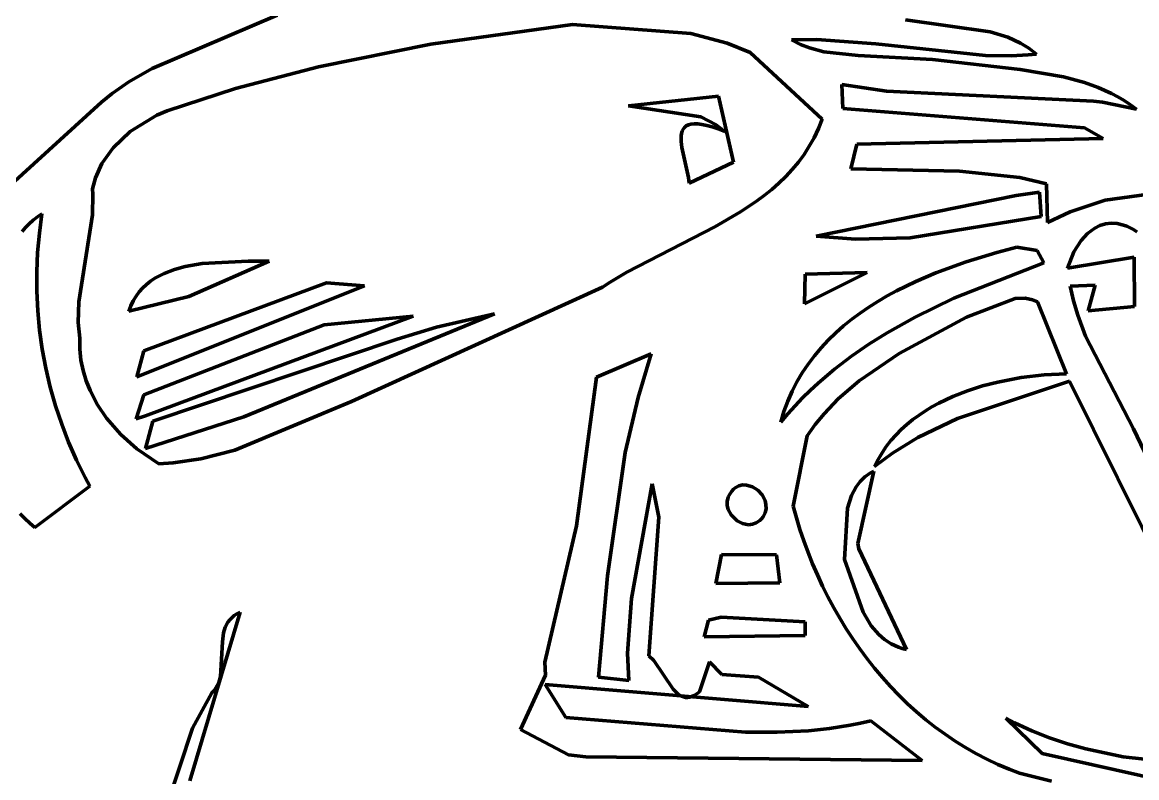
# Model space of a CAD drawing. Header units: millimetres. Extents: x 0 to 14.2, y 0 to 19.5.
# Drawn here: x 5.445 to 6.567, y 11.531 to 12.291 of the extents above; entities that cross this region are included whole.
import ezdxf

# ---------------------------------------------------------------- set-up
doc = ezdxf.new("R2010")
doc.units = ezdxf.units.MM
doc.layers.add('color#010101ff', color=7, linetype='CONTINUOUS', lineweight=100)
doc.layers.add('color#fdfdfdff', color=7, linetype='CONTINUOUS', lineweight=100)

msp = doc.modelspace()

# ---------------------------------------------------------------- linework, layer by layer
at = {"layer": 'color#010101ff'}
for p, q in [((5.5759, 12.2446), (5.7017, 12.2983)), ((5.9989, 12.2887), (5.8562, 12.2691)), ((6.1181, 12.2799), (5.9989, 12.2887)), ((6.3339, 12.2935), (6.4191, 12.2816)), ((6.1545, 12.2701), (6.1181, 12.2799)), ((6.2448, 12.2738), (6.2193, 12.2733)), ((6.2193, 12.2733), (6.2283, 12.2688)), ((6.3043, 12.2694), (6.2448, 12.2738)), ((6.4191, 12.2816), (6.4371, 12.2761)), ((6.4371, 12.2761), (6.4499, 12.2701)), ((5.8562, 12.2691), (5.7431, 12.2464)), ((6.1778, 12.2607), (6.1545, 12.2701)), ((6.2503, 12.1936), (6.1778, 12.2607)), ((6.2283, 12.2688), (6.2375, 12.2652)), ((6.2375, 12.2652), (6.2518, 12.2614)), ((6.2518, 12.2614), (6.2863, 12.2577)), ((6.4147, 12.2575), (6.3043, 12.2694)), ((6.4499, 12.2701), (6.4581, 12.2651)), ((6.4581, 12.2651), (6.4659, 12.259)), ((6.2863, 12.2577), (6.3612, 12.2535)), ((6.3612, 12.2535), (6.4494, 12.2436)), ((6.4402, 12.2573), (6.4147, 12.2575)), ((6.4574, 12.2582), (6.4402, 12.2573)), ((6.4659, 12.259), (6.4574, 12.2582)), ((5.5523, 12.2311), (5.5759, 12.2446)), ((5.7431, 12.2464), (5.6596, 12.2243)), ((6.4494, 12.2436), (6.4932, 12.2363)), ((5.5354, 12.2194), (5.5523, 12.2311)), ((6.3148, 12.2219), (6.27, 12.2286)), ((6.27, 12.2286), (6.271, 12.2043)), ((6.4932, 12.2363), (6.5143, 12.2305)), ((6.5143, 12.2305), (6.528, 12.2255)), ((5.5248, 12.2106), (5.5354, 12.2194)), ((5.6596, 12.2243), (5.591, 12.2021)), ((6.0552, 12.2071), (6.1458, 12.2168)), ((6.1458, 12.2168), (6.1608, 12.1503)), ((6.5231, 12.2116), (6.3148, 12.2219)), ((6.528, 12.2255), (6.5413, 12.2194)), ((6.5413, 12.2194), (6.5478, 12.216)), ((6.5478, 12.216), (6.5542, 12.2122)), ((5.43, 12.1245), (5.5248, 12.2106)), ((6.128, 12.1958), (6.0552, 12.2071)), ((6.271, 12.2043), (6.5141, 12.185)), ((6.5322, 12.2107), (6.5231, 12.2116)), ((6.5665, 12.2037), (6.5322, 12.2107)), ((6.5542, 12.2122), (6.5604, 12.2081)), ((6.5604, 12.2081), (6.5665, 12.2037)), ((5.5803, 12.1976), (5.5535, 12.181)), ((5.591, 12.2021), (5.5803, 12.1976)), ((6.1436, 12.1878), (6.128, 12.1958)), ((6.2465, 12.184), (6.2503, 12.1936)), ((6.1091, 12.1815), (6.1102, 12.1836)), ((6.1102, 12.1836), (6.1115, 12.1853)), ((6.1115, 12.1853), (6.1133, 12.1867)), ((6.1133, 12.1867), (6.1155, 12.1878)), ((6.1155, 12.1878), (6.1181, 12.1885)), ((6.1181, 12.1885), (6.1213, 12.1888)), ((6.1213, 12.1888), (6.1249, 12.1887)), ((6.1249, 12.1887), (6.1291, 12.1882)), ((6.1291, 12.1882), (6.134, 12.1872)), ((6.134, 12.1872), (6.1394, 12.1857)), ((6.1394, 12.1857), (6.1455, 12.1837)), ((6.1523, 12.1811), (6.1436, 12.1878)), ((6.1455, 12.1837), (6.1523, 12.1811)), ((6.2421, 12.1749), (6.2465, 12.184)), ((6.5141, 12.185), (6.5328, 12.1742)), ((5.5535, 12.181), (5.5364, 12.1647)), ((6.1081, 12.1767), (6.1085, 12.1792)), ((6.1081, 12.1711), (6.1081, 12.1767)), ((6.1089, 12.1649), (6.1081, 12.1711)), ((6.1085, 12.1792), (6.1091, 12.1815)), ((6.2372, 12.1663), (6.2421, 12.1749)), ((6.5328, 12.1742), (6.2849, 12.1684)), ((5.5364, 12.1647), (5.5251, 12.1488)), ((6.1156, 12.1349), (6.1089, 12.1649)), ((6.2319, 12.1581), (6.2372, 12.1663)), ((6.2849, 12.1684), (6.279, 12.1436)), ((5.5251, 12.1488), (5.5187, 12.1346)), ((6.1608, 12.1503), (6.1161, 12.1291)), ((6.22, 12.1429), (6.2262, 12.1503)), ((6.2262, 12.1503), (6.2319, 12.1581)), ((6.2135, 12.1359), (6.22, 12.1429)), ((6.279, 12.1436), (6.3882, 12.1413)), ((6.3882, 12.1413), (6.4491, 12.1348)), ((5.5187, 12.1346), (5.5157, 12.1233)), ((6.1161, 12.1291), (6.1156, 12.1349)), ((6.1994, 12.1229), (6.2066, 12.1292)), ((6.2066, 12.1292), (6.2135, 12.1359)), ((6.4491, 12.1348), (6.4758, 12.1284)), ((6.4758, 12.1284), (6.4771, 12.0894)), ((6.5351, 12.112), (6.652, 12.1284)), ((5.5157, 12.1233), (5.5161, 12.1181)), ((5.5161, 12.1181), (5.5157, 12.0972)), ((6.1841, 12.111), (6.1919, 12.1168)), ((6.1919, 12.1168), (6.1994, 12.1229)), ((6.4454, 12.1168), (6.2442, 12.0759)), ((6.4689, 12.12), (6.4454, 12.1168)), ((6.4705, 12.0957), (6.4689, 12.12)), ((6.1679, 12.1002), (6.1841, 12.111)), ((6.4998, 12.1002), (6.5351, 12.112)), ((5.4603, 12.0952), (5.456, 12.0918)), ((5.4648, 12.0983), (5.4603, 12.0952)), ((5.4622, 12.0788), (5.4648, 12.0983)), ((5.5157, 12.0972), (5.5019, 12.0097)), ((6.1421, 12.0852), (6.1679, 12.1002)), ((6.3386, 12.074), (6.4705, 12.0957)), ((6.4771, 12.0894), (6.4998, 12.1002)), ((5.4483, 12.0845), (5.4448, 12.0805)), ((5.452, 12.0882), (5.4483, 12.0845)), ((5.456, 12.0918), (5.452, 12.0882)), ((6.0535, 12.0395), (6.1421, 12.0852)), ((6.5245, 12.0838), (6.5172, 12.0784)), ((6.5297, 12.0864), (6.5245, 12.0838)), ((6.5352, 12.0881), (6.5297, 12.0864)), ((6.5411, 12.0888), (6.5352, 12.0881)), ((6.5472, 12.0884), (6.5411, 12.0888)), ((6.5535, 12.0869), (6.5472, 12.0884)), ((6.5568, 12.0857), (6.5535, 12.0869)), ((6.5601, 12.0842), (6.5568, 12.0857)), ((6.5635, 12.0824), (6.5601, 12.0842)), ((6.5669, 12.0803), (6.5635, 12.0824)), ((5.4605, 12.0593), (5.4622, 12.0788)), ((6.2442, 12.0759), (6.2837, 12.0728)), ((6.2837, 12.0728), (6.3386, 12.074)), ((6.5108, 12.0714), (6.5036, 12.0601)), ((6.5172, 12.0784), (6.5108, 12.0714)), ((5.4597, 12.0398), (5.4605, 12.0593)), ((6.4259, 12.0593), (6.3952, 12.0499)), ((6.446, 12.0647), (6.4259, 12.0593)), ((6.4664, 12.0613), (6.446, 12.0647)), ((6.4734, 12.0488), (6.4664, 12.0613)), ((6.5036, 12.0601), (6.4971, 12.0435)), ((5.6091, 12.0452), (5.6262, 12.0483)), ((5.6934, 12.0508), (5.6128, 12.0152)), ((5.6262, 12.0483), (5.6725, 12.0507)), ((5.6725, 12.0507), (5.6934, 12.0508)), ((6.3952, 12.0499), (6.3646, 12.0388)), ((6.3827, 12.0133), (6.4734, 12.0488)), ((6.4971, 12.0435), (6.5643, 12.0547)), ((6.5643, 12.0547), (6.5644, 12.0049)), ((5.4598, 12.0203), (5.4597, 12.0398)), ((5.5785, 12.0334), (5.5831, 12.036)), ((5.5831, 12.036), (5.5879, 12.0383)), ((5.5879, 12.0383), (5.5982, 12.0423)), ((5.5982, 12.0423), (5.6091, 12.0452)), ((6.0369, 12.0296), (6.0535, 12.0395)), ((6.2323, 12.0078), (6.2954, 12.0393)), ((6.233, 12.0376), (6.2323, 12.0078)), ((6.2954, 12.0393), (6.233, 12.0376)), ((6.3646, 12.0388), (6.3445, 12.0303)), ((5.7896, 12.0259), (5.5603, 11.9341)), ((5.5662, 12.0236), (5.57, 12.0272)), ((5.5673, 11.9604), (5.7513, 12.0287)), ((5.57, 12.0272), (5.5741, 12.0304)), ((5.5741, 12.0304), (5.5785, 12.0334)), ((5.7513, 12.0287), (5.7896, 12.0259)), ((6.0289, 12.0244), (6.0369, 12.0296)), ((6.3445, 12.0303), (6.325, 12.0207)), ((6.525, 12.0265), (6.4999, 12.0255)), ((6.4999, 12.0255), (6.5032, 12.0107)), ((6.518, 12.0006), (6.525, 12.0265)), ((5.4607, 12.0008), (5.4598, 12.0203)), ((5.6128, 12.0152), (5.5523, 12.0003)), ((5.5567, 12.0108), (5.5595, 12.0154)), ((5.5595, 12.0154), (5.5627, 12.0197)), ((5.5627, 12.0197), (5.5662, 12.0236)), ((5.7763, 11.9095), (6.0289, 12.0244)), ((6.3155, 12.0156), (6.3062, 12.0101)), ((6.325, 12.0207), (6.3155, 12.0156)), ((6.3437, 11.9944), (6.3827, 12.0133)), ((5.5019, 12.0097), (5.5012, 11.9888)), ((5.5523, 12.0003), (5.5543, 12.0058)), ((5.5543, 12.0058), (5.5567, 12.0108)), ((6.2972, 12.0044), (6.2884, 11.9984)), ((6.3062, 12.0101), (6.2972, 12.0044)), ((6.4443, 12.013), (6.3955, 11.9942)), ((6.4543, 12.0133), (6.4443, 12.013)), ((6.4618, 12.0117), (6.4543, 12.0133)), ((6.4668, 12.0096), (6.4618, 12.0117)), ((6.4961, 11.9373), (6.4668, 12.0096)), ((6.5032, 12.0107), (6.5075, 11.9963)), ((6.5644, 12.0049), (6.518, 12.0006)), ((5.4625, 11.9813), (5.4607, 12.0008)), ((5.8383, 11.9953), (5.5692, 11.895)), ((5.9202, 11.9976), (5.6679, 11.8941)), ((5.7488, 11.9864), (5.8383, 11.9953)), ((5.8621, 11.9843), (5.9202, 11.9976)), ((6.2799, 11.9921), (6.2717, 11.9854)), ((6.2884, 11.9984), (6.2799, 11.9921)), ((6.3154, 11.9786), (6.3437, 11.9944)), ((6.3955, 11.9942), (6.3278, 11.9578)), ((6.5075, 11.9963), (6.5152, 11.9753)), ((5.4652, 11.962), (5.4625, 11.9813)), ((5.5012, 11.9888), (5.5028, 11.973)), ((5.5673, 11.9162), (5.7488, 11.9864)), ((5.8224, 11.972), (5.8621, 11.9843)), ((6.2717, 11.9854), (6.2638, 11.9785)), ((5.5028, 11.973), (5.5029, 11.9619)), ((5.5766, 11.8896), (5.8224, 11.972)), ((6.2562, 11.9711), (6.2491, 11.9635)), ((6.2638, 11.9785), (6.2562, 11.9711)), ((6.2972, 11.9672), (6.3154, 11.9786)), ((6.5152, 11.9753), (6.5634, 11.8819)), ((5.4688, 11.9429), (5.4652, 11.962)), ((5.5029, 11.9619), (5.504, 11.951)), ((5.5603, 11.9341), (5.5673, 11.9604)), ((6.078, 11.9573), (6.023, 11.9338)), ((6.0649, 11.9135), (6.078, 11.9573)), ((6.2491, 11.9635), (6.2423, 11.9555)), ((6.2795, 11.9549), (6.2972, 11.9672)), ((6.3278, 11.9578), (6.2874, 11.9302)), ((5.504, 11.951), (5.5062, 11.9405)), ((6.236, 11.9471), (6.2301, 11.9384)), ((6.2423, 11.9555), (6.236, 11.9471)), ((6.2624, 11.9418), (6.2795, 11.9549)), ((5.4732, 11.9239), (5.4688, 11.9429)), ((5.5062, 11.9405), (5.5093, 11.9302)), ((6.2301, 11.9384), (6.2247, 11.9292)), ((6.246, 11.9279), (6.2624, 11.9418)), ((6.4504, 11.9334), (6.4736, 11.9361)), ((6.4736, 11.9361), (6.4961, 11.9373)), ((5.4785, 11.9051), (5.4732, 11.9239)), ((5.5093, 11.9302), (5.5133, 11.9203)), ((6.023, 11.9338), (6.0029, 11.7842)), ((6.2247, 11.9292), (6.2199, 11.9197)), ((6.2381, 11.9205), (6.246, 11.9279)), ((6.2874, 11.9302), (6.2664, 11.912)), ((6.4992, 11.9298), (6.3862, 11.8924)), ((6.3964, 11.9202), (6.4116, 11.925)), ((6.4116, 11.925), (6.427, 11.929)), ((6.427, 11.929), (6.4504, 11.9334)), ((6.6091, 11.7079), (6.4992, 11.9298)), ((5.5133, 11.9203), (5.5208, 11.9061)), ((5.5595, 11.8918), (5.5673, 11.9162)), ((6.052, 11.858), (6.0649, 11.9135)), ((6.2199, 11.9197), (6.2155, 11.9098)), ((6.2228, 11.9051), (6.2303, 11.913)), ((6.2303, 11.913), (6.2381, 11.9205)), ((6.3674, 11.9077), (6.3816, 11.9145)), ((6.3816, 11.9145), (6.3964, 11.9202)), ((5.4847, 11.8866), (5.4785, 11.9051)), ((5.5208, 11.9061), (5.5299, 11.8927)), ((5.659, 11.8603), (5.7763, 11.9095)), ((6.2155, 11.9098), (6.2117, 11.8994)), ((6.2155, 11.897), (6.2228, 11.9051)), ((6.2664, 11.912), (6.252, 11.8969)), ((6.354, 11.9), (6.3606, 11.904)), ((6.3606, 11.904), (6.3674, 11.9077)), ((5.5299, 11.8927), (5.5442, 11.8763)), ((5.5692, 11.895), (5.5595, 11.8918)), ((5.6679, 11.8941), (5.5691, 11.862)), ((6.2117, 11.8994), (6.2084, 11.8887)), ((6.2084, 11.8887), (6.2155, 11.897)), ((6.252, 11.8969), (6.2432, 11.8861)), ((6.3355, 11.8863), (6.3414, 11.8911)), ((6.3414, 11.8911), (6.3476, 11.8957)), ((6.3862, 11.8924), (6.3463, 11.8731)), ((6.3476, 11.8957), (6.354, 11.9)), ((5.4917, 11.8684), (5.4847, 11.8866)), ((5.5691, 11.862), (5.5766, 11.8896)), ((6.2432, 11.8861), (6.235, 11.8747)), ((6.3245, 11.8758), (6.3298, 11.8812)), ((6.3298, 11.8812), (6.3355, 11.8863)), ((6.5634, 11.8819), (6.5894, 11.8278)), ((5.4996, 11.8504), (5.4917, 11.8684)), ((5.5442, 11.8763), (5.5604, 11.8618)), ((6.235, 11.8747), (6.2209, 11.804)), ((6.3147, 11.864), (6.3194, 11.87)), ((6.3194, 11.87), (6.3245, 11.8758)), ((6.3463, 11.8731), (6.321, 11.8575)), ((5.5604, 11.8618), (5.5826, 11.8465)), ((5.6248, 11.8517), (5.659, 11.8603)), ((6.0339, 11.7339), (6.052, 11.858)), ((6.321, 11.8575), (6.3028, 11.844)), ((6.3064, 11.851), (6.3104, 11.8577)), ((6.3104, 11.8577), (6.3147, 11.864)), ((5.5083, 11.8328), (5.4996, 11.8504)), ((5.5826, 11.8465), (5.5968, 11.8475)), ((5.5968, 11.8475), (5.6248, 11.8517)), ((6.3028, 11.844), (6.3064, 11.851)), ((6.302, 11.8392), (6.2861, 11.7666)), ((6.2931, 11.8335), (6.2988, 11.8375)), ((6.2988, 11.8375), (6.302, 11.8392)), ((5.4577, 11.7826), (5.513, 11.8242)), ((5.513, 11.8242), (5.5083, 11.8328)), ((6.0789, 11.8265), (6.0583, 11.7111)), ((6.0856, 11.7929), (6.0789, 11.8265)), ((6.1663, 11.8245), (6.1626, 11.8225)), ((6.1701, 11.8254), (6.1663, 11.8245)), ((6.1741, 11.8253), (6.1701, 11.8254)), ((6.1799, 11.8236), (6.1741, 11.8253)), ((6.1853, 11.8201), (6.1799, 11.8236)), ((6.2797, 11.8149), (6.2844, 11.8236)), ((6.2844, 11.8236), (6.2883, 11.8288)), ((6.2883, 11.8288), (6.2931, 11.8335)), ((6.1556, 11.813), (6.1545, 11.8088)), ((6.1566, 11.8151), (6.1556, 11.813)), ((6.1579, 11.8171), (6.1566, 11.8151)), ((6.1593, 11.8192), (6.1579, 11.8171)), ((6.1609, 11.821), (6.1593, 11.8192)), ((6.1626, 11.8225), (6.1609, 11.821)), ((6.1896, 11.8154), (6.1853, 11.8201)), ((6.1926, 11.8098), (6.1896, 11.8154)), ((6.2756, 11.8019), (6.2797, 11.8149)), ((6.1545, 11.8088), (6.1546, 11.8047)), ((6.1546, 11.8047), (6.1555, 11.8007)), ((6.1555, 11.8007), (6.1584, 11.7953)), ((6.1936, 11.8057), (6.1926, 11.8098)), ((6.1927, 11.7973), (6.1937, 11.8015)), ((6.1937, 11.8015), (6.1936, 11.8057)), ((6.2209, 11.804), (6.2242, 11.7922)), ((6.2726, 11.7504), (6.2756, 11.8019)), ((5.443, 11.7964), (5.4476, 11.7916)), ((5.4476, 11.7916), (5.4525, 11.787)), ((6.0758, 11.6534), (6.0856, 11.7929)), ((6.1584, 11.7953), (6.1645, 11.7894)), ((6.1645, 11.7894), (6.17, 11.7866)), ((6.1838, 11.7871), (6.1874, 11.7895)), ((6.1874, 11.7895), (6.189, 11.7912)), ((6.189, 11.7912), (6.1906, 11.7932)), ((6.1906, 11.7932), (6.1918, 11.7952)), ((6.1918, 11.7952), (6.1927, 11.7973)), ((6.2242, 11.7922), (6.2278, 11.7806)), ((5.4525, 11.787), (5.4577, 11.7826)), ((6.0029, 11.7842), (5.9711, 11.647)), ((6.17, 11.7866), (6.176, 11.7854)), ((6.176, 11.7854), (6.1799, 11.7858)), ((6.1799, 11.7858), (6.1838, 11.7871)), ((6.2278, 11.7806), (6.2317, 11.769)), ((6.2317, 11.769), (6.2359, 11.7575)), ((6.2861, 11.7666), (6.2869, 11.761)), ((6.2359, 11.7575), (6.2405, 11.7461)), ((6.2869, 11.761), (6.335, 11.6598)), ((6.1487, 11.7553), (6.1432, 11.7261)), ((6.2042, 11.7549), (6.1487, 11.7553)), ((6.2076, 11.7269), (6.2042, 11.7549)), ((6.2405, 11.7461), (6.2453, 11.7348)), ((6.2913, 11.6973), (6.2726, 11.7504)), ((6.025, 11.6318), (6.0339, 11.7339)), ((6.2453, 11.7348), (6.2505, 11.7236)), ((6.1432, 11.7261), (6.2076, 11.7269)), ((6.2505, 11.7236), (6.256, 11.7127)), ((6.0583, 11.7111), (6.0543, 11.6562)), ((6.256, 11.7127), (6.2618, 11.7018)), ((6.2618, 11.7018), (6.2679, 11.6912)), ((5.6137, 11.5277), (5.6643, 11.6974)), ((5.6538, 11.6896), (5.652, 11.6873)), ((5.6559, 11.6918), (5.6538, 11.6896)), ((5.6583, 11.6939), (5.6559, 11.6918)), ((5.6611, 11.6957), (5.6583, 11.6939)), ((5.6643, 11.6974), (5.6611, 11.6957)), ((6.1356, 11.6892), (6.1312, 11.6724)), ((6.1486, 11.6923), (6.1356, 11.6892)), ((6.2331, 11.6877), (6.1486, 11.6923)), ((6.2679, 11.6912), (6.2743, 11.6807)), ((6.2995, 11.6837), (6.2913, 11.6973)), ((5.6494, 11.6822), (5.6477, 11.6766)), ((5.652, 11.6873), (5.6494, 11.6822)), ((6.233, 11.6739), (6.2331, 11.6877)), ((6.2743, 11.6807), (6.281, 11.6704)), ((6.3071, 11.6749), (6.2995, 11.6837)), ((5.6465, 11.6676), (5.6446, 11.6326)), ((5.6477, 11.6766), (5.6465, 11.6676)), ((6.1312, 11.6724), (6.233, 11.6739)), ((6.281, 11.6704), (6.288, 11.6603)), ((6.313, 11.6699), (6.3071, 11.6749)), ((6.3195, 11.6656), (6.313, 11.6699)), ((6.3268, 11.6622), (6.3195, 11.6656)), ((6.0543, 11.6562), (6.0555, 11.6285)), ((6.288, 11.6603), (6.2953, 11.6505)), ((6.3308, 11.6609), (6.3268, 11.6622)), ((6.335, 11.6598), (6.3308, 11.6609)), ((5.9711, 11.647), (5.9716, 11.6339)), ((6.0808, 11.6488), (6.0758, 11.6534)), ((6.1002, 11.6199), (6.0808, 11.6488)), ((6.1366, 11.6475), (6.1265, 11.617)), ((6.1493, 11.6346), (6.1366, 11.6475)), ((6.2953, 11.6505), (6.3029, 11.6409)), ((5.6446, 11.6326), (5.6428, 11.6267)), ((5.9716, 11.6339), (5.9464, 11.5792)), ((6.1859, 11.6319), (6.1493, 11.6346)), ((6.3029, 11.6409), (6.3108, 11.6316)), ((5.6399, 11.6212), (5.638, 11.6185)), ((5.6428, 11.6267), (5.6399, 11.6212)), ((5.992, 11.5912), (5.9713, 11.6244)), ((5.9713, 11.6244), (6.2362, 11.6023)), ((6.0555, 11.6285), (6.025, 11.6318)), ((6.2362, 11.6023), (6.1859, 11.6319)), ((6.3108, 11.6316), (6.319, 11.6225)), ((6.319, 11.6225), (6.3274, 11.6137)), ((5.6358, 11.6161), (5.6163, 11.5805)), ((5.638, 11.6185), (5.6358, 11.6161)), ((6.1051, 11.6149), (6.1002, 11.6199)), ((6.1086, 11.6127), (6.1051, 11.6149)), ((6.1105, 11.612), (6.1086, 11.6127)), ((6.1125, 11.6116), (6.1105, 11.612)), ((6.1146, 11.6116), (6.1125, 11.6116)), ((6.1168, 11.6119), (6.1146, 11.6116)), ((6.119, 11.6125), (6.1168, 11.6119)), ((6.1214, 11.6136), (6.119, 11.6125)), ((6.1239, 11.6151), (6.1214, 11.6136)), ((6.1265, 11.617), (6.1239, 11.6151)), ((6.3274, 11.6137), (6.3361, 11.6052)), ((6.3361, 11.6052), (6.3451, 11.597)), ((6.1728, 11.5765), (5.992, 11.5912)), ((6.2992, 11.5879), (6.2888, 11.5856)), ((6.3509, 11.5481), (6.2992, 11.5879)), ((6.3451, 11.597), (6.3544, 11.5891)), ((6.3544, 11.5891), (6.364, 11.5816)), ((6.4716, 11.555), (6.4351, 11.5905)), ((6.4351, 11.5905), (6.4436, 11.586)), ((5.6163, 11.5805), (5.5678, 11.4339)), ((5.9464, 11.5792), (5.9948, 11.5537)), ((6.2047, 11.5764), (6.1728, 11.5765)), ((6.2364, 11.5779), (6.2047, 11.5764)), ((6.2575, 11.5802), (6.2364, 11.5779)), ((6.2784, 11.5835), (6.2575, 11.5802)), ((6.2888, 11.5856), (6.2784, 11.5835)), ((6.364, 11.5816), (6.3738, 11.5744)), ((6.4436, 11.586), (6.4611, 11.578)), ((6.4611, 11.578), (6.4789, 11.571)), ((6.3738, 11.5744), (6.3839, 11.5675)), ((6.3839, 11.5675), (6.3943, 11.5611)), ((6.4789, 11.571), (6.4971, 11.5649)), ((6.4971, 11.5649), (6.5155, 11.5598)), ((5.9948, 11.5537), (6.0122, 11.5516)), ((6.3943, 11.5611), (6.4049, 11.555)), ((6.4049, 11.555), (6.4158, 11.5493)), ((6.6669, 11.5115), (6.4716, 11.555)), ((6.5155, 11.5598), (6.553, 11.5516)), ((6.0122, 11.5516), (6.3509, 11.5481)), ((6.4158, 11.5493), (6.427, 11.544)), ((6.427, 11.544), (6.4384, 11.5392)), ((6.553, 11.5516), (6.706, 11.5355)), ((6.4384, 11.5392), (6.4488, 11.5354)), ((6.4488, 11.5354), (6.4808, 11.5273))]:
    msp.add_line(p, q, dxfattribs=at)
at = {"layer": 'color#fdfdfdff'}
for p, q in [((5.7017, 12.2983), (5.5759, 12.2446)), ((5.8562, 12.2691), (5.9989, 12.2887)), ((5.9989, 12.2887), (6.1181, 12.2799)), ((6.4191, 12.2816), (6.3339, 12.2935)), ((6.1181, 12.2799), (6.1545, 12.2701)), ((6.2193, 12.2733), (6.2448, 12.2738)), ((6.2283, 12.2688), (6.2193, 12.2733)), ((6.2448, 12.2738), (6.3043, 12.2694)), ((6.4371, 12.2761), (6.4191, 12.2816)), ((6.4499, 12.2701), (6.4371, 12.2761)), ((5.7431, 12.2464), (5.8562, 12.2691)), ((6.1545, 12.2701), (6.1778, 12.2607)), ((6.1778, 12.2607), (6.2503, 12.1936)), ((6.2375, 12.2652), (6.2283, 12.2688)), ((6.2518, 12.2614), (6.2375, 12.2652)), ((6.2863, 12.2577), (6.2518, 12.2614)), ((6.3043, 12.2694), (6.4147, 12.2575)), ((6.4581, 12.2651), (6.4499, 12.2701)), ((6.4659, 12.259), (6.4581, 12.2651)), ((6.3612, 12.2535), (6.2863, 12.2577)), ((6.4494, 12.2436), (6.3612, 12.2535)), ((6.4147, 12.2575), (6.4402, 12.2573)), ((6.4402, 12.2573), (6.4574, 12.2582)), ((6.4574, 12.2582), (6.4659, 12.259)), ((5.5759, 12.2446), (5.5523, 12.2311)), ((5.6596, 12.2243), (5.7431, 12.2464)), ((6.4932, 12.2363), (6.4494, 12.2436)), ((5.5523, 12.2311), (5.5354, 12.2194)), ((6.271, 12.2043), (6.27, 12.2286)), ((6.27, 12.2286), (6.3148, 12.2219)), ((6.5143, 12.2305), (6.4932, 12.2363)), ((6.528, 12.2255), (6.5143, 12.2305)), ((5.5354, 12.2194), (5.5248, 12.2106)), ((5.591, 12.2021), (5.6596, 12.2243)), ((6.1458, 12.2168), (6.0552, 12.2071)), ((6.1608, 12.1503), (6.1458, 12.2168)), ((6.3148, 12.2219), (6.5231, 12.2116)), ((6.5413, 12.2194), (6.528, 12.2255)), ((6.5478, 12.216), (6.5413, 12.2194)), ((6.5542, 12.2122), (6.5478, 12.216)), ((5.5248, 12.2106), (5.43, 12.1245)), ((6.0552, 12.2071), (6.128, 12.1958)), ((6.5141, 12.185), (6.271, 12.2043)), ((6.5231, 12.2116), (6.5322, 12.2107)), ((6.5322, 12.2107), (6.5665, 12.2037)), ((6.5604, 12.2081), (6.5542, 12.2122)), ((6.5665, 12.2037), (6.5604, 12.2081)), ((5.5535, 12.181), (5.5803, 12.1976)), ((5.5803, 12.1976), (5.591, 12.2021)), ((6.128, 12.1958), (6.1436, 12.1878)), ((6.2503, 12.1936), (6.2465, 12.184)), ((6.1102, 12.1836), (6.1091, 12.1815)), ((6.1115, 12.1853), (6.1102, 12.1836)), ((6.1133, 12.1867), (6.1115, 12.1853)), ((6.1155, 12.1878), (6.1133, 12.1867)), ((6.1181, 12.1885), (6.1155, 12.1878)), ((6.1213, 12.1888), (6.1181, 12.1885)), ((6.1249, 12.1887), (6.1213, 12.1888)), ((6.1291, 12.1882), (6.1249, 12.1887)), ((6.134, 12.1872), (6.1291, 12.1882)), ((6.1394, 12.1857), (6.134, 12.1872)), ((6.1455, 12.1837), (6.1394, 12.1857)), ((6.1436, 12.1878), (6.1523, 12.1811)), ((6.1523, 12.1811), (6.1455, 12.1837)), ((6.2465, 12.184), (6.2421, 12.1749)), ((6.5328, 12.1742), (6.5141, 12.185)), ((5.5364, 12.1647), (5.5535, 12.181)), ((6.1085, 12.1792), (6.1081, 12.1767)), ((6.1081, 12.1767), (6.1081, 12.1711)), ((6.1081, 12.1711), (6.1089, 12.1649)), ((6.1091, 12.1815), (6.1085, 12.1792)), ((6.2421, 12.1749), (6.2372, 12.1663)), ((6.2849, 12.1684), (6.5328, 12.1742)), ((5.5251, 12.1488), (5.5364, 12.1647)), ((6.1089, 12.1649), (6.1156, 12.1349)), ((6.2372, 12.1663), (6.2319, 12.1581)), ((6.279, 12.1436), (6.2849, 12.1684)), ((5.5187, 12.1346), (5.5251, 12.1488)), ((6.1161, 12.1291), (6.1608, 12.1503)), ((6.2262, 12.1503), (6.22, 12.1429)), ((6.2319, 12.1581), (6.2262, 12.1503)), ((6.22, 12.1429), (6.2135, 12.1359)), ((6.3882, 12.1413), (6.279, 12.1436)), ((6.4491, 12.1348), (6.3882, 12.1413)), ((5.5157, 12.1233), (5.5187, 12.1346)), ((6.1156, 12.1349), (6.1161, 12.1291)), ((6.2066, 12.1292), (6.1994, 12.1229)), ((6.2135, 12.1359), (6.2066, 12.1292)), ((6.4758, 12.1284), (6.4491, 12.1348)), ((6.4771, 12.0894), (6.4758, 12.1284)), ((6.652, 12.1284), (6.5351, 12.112)), ((5.5161, 12.1181), (5.5157, 12.1233)), ((5.5157, 12.0972), (5.5161, 12.1181)), ((6.1919, 12.1168), (6.1841, 12.111)), ((6.1994, 12.1229), (6.1919, 12.1168)), ((6.2442, 12.0759), (6.4454, 12.1168)), ((6.4454, 12.1168), (6.4689, 12.12)), ((6.4689, 12.12), (6.4705, 12.0957)), ((6.1841, 12.111), (6.1679, 12.1002)), ((6.5351, 12.112), (6.4998, 12.1002)), ((5.456, 12.0918), (5.4603, 12.0952)), ((5.4603, 12.0952), (5.4648, 12.0983)), ((5.4648, 12.0983), (5.4622, 12.0788)), ((5.5019, 12.0097), (5.5157, 12.0972)), ((6.1679, 12.1002), (6.1421, 12.0852)), ((6.4705, 12.0957), (6.3386, 12.074)), ((6.4998, 12.1002), (6.4771, 12.0894)), ((5.4448, 12.0805), (5.4483, 12.0845)), ((5.4483, 12.0845), (5.452, 12.0882)), ((5.452, 12.0882), (5.456, 12.0918)), ((6.1421, 12.0852), (6.0535, 12.0395)), ((6.5172, 12.0784), (6.5245, 12.0838)), ((6.5245, 12.0838), (6.5297, 12.0864)), ((6.5297, 12.0864), (6.5352, 12.0881)), ((6.5352, 12.0881), (6.5411, 12.0888)), ((6.5411, 12.0888), (6.5472, 12.0884)), ((6.5472, 12.0884), (6.5535, 12.0869)), ((6.5535, 12.0869), (6.5568, 12.0857)), ((6.5568, 12.0857), (6.5601, 12.0842)), ((6.5601, 12.0842), (6.5635, 12.0824)), ((6.5635, 12.0824), (6.5669, 12.0803)), ((5.4622, 12.0788), (5.4605, 12.0593)), ((6.2837, 12.0728), (6.2442, 12.0759)), ((6.3386, 12.074), (6.2837, 12.0728)), ((6.5036, 12.0601), (6.5108, 12.0714)), ((6.5108, 12.0714), (6.5172, 12.0784)), ((5.4605, 12.0593), (5.4597, 12.0398)), ((6.3952, 12.0499), (6.4259, 12.0593)), ((6.4259, 12.0593), (6.446, 12.0647)), ((6.446, 12.0647), (6.4664, 12.0613)), ((6.4664, 12.0613), (6.4734, 12.0488)), ((6.4971, 12.0435), (6.5036, 12.0601)), ((5.6262, 12.0483), (5.6091, 12.0452)), ((5.6128, 12.0152), (5.6934, 12.0508)), ((5.6725, 12.0507), (5.6262, 12.0483)), ((5.6934, 12.0508), (5.6725, 12.0507)), ((6.3646, 12.0388), (6.3952, 12.0499)), ((6.4734, 12.0488), (6.3827, 12.0133)), ((6.5643, 12.0547), (6.4971, 12.0435)), ((6.5644, 12.0049), (6.5643, 12.0547)), ((5.4597, 12.0398), (5.4598, 12.0203)), ((5.5831, 12.036), (5.5785, 12.0334)), ((5.5879, 12.0383), (5.5831, 12.036)), ((5.5982, 12.0423), (5.5879, 12.0383)), ((5.6091, 12.0452), (5.5982, 12.0423)), ((6.0535, 12.0395), (6.0369, 12.0296)), ((6.2954, 12.0393), (6.2323, 12.0078)), ((6.2323, 12.0078), (6.233, 12.0376)), ((6.233, 12.0376), (6.2954, 12.0393)), ((6.3445, 12.0303), (6.3646, 12.0388)), ((5.5603, 11.9341), (5.7896, 12.0259)), ((5.57, 12.0272), (5.5662, 12.0236)), ((5.7513, 12.0287), (5.5673, 11.9604)), ((5.5741, 12.0304), (5.57, 12.0272)), ((5.5785, 12.0334), (5.5741, 12.0304)), ((5.7896, 12.0259), (5.7513, 12.0287)), ((6.0369, 12.0296), (6.0289, 12.0244)), ((6.325, 12.0207), (6.3445, 12.0303)), ((6.4999, 12.0255), (6.525, 12.0265)), ((6.5032, 12.0107), (6.4999, 12.0255)), ((6.525, 12.0265), (6.518, 12.0006)), ((5.4598, 12.0203), (5.4607, 12.0008)), ((5.5523, 12.0003), (5.6128, 12.0152)), ((5.5595, 12.0154), (5.5567, 12.0108)), ((5.5627, 12.0197), (5.5595, 12.0154)), ((5.5662, 12.0236), (5.5627, 12.0197)), ((6.0289, 12.0244), (5.7763, 11.9095)), ((6.3062, 12.0101), (6.3155, 12.0156)), ((6.3155, 12.0156), (6.325, 12.0207)), ((6.3827, 12.0133), (6.3437, 11.9944)), ((5.5012, 11.9888), (5.5019, 12.0097)), ((5.5543, 12.0058), (5.5523, 12.0003)), ((5.5567, 12.0108), (5.5543, 12.0058)), ((6.2884, 11.9984), (6.2972, 12.0044)), ((6.2972, 12.0044), (6.3062, 12.0101)), ((6.3955, 11.9942), (6.4443, 12.013)), ((6.4443, 12.013), (6.4543, 12.0133)), ((6.4543, 12.0133), (6.4618, 12.0117)), ((6.4618, 12.0117), (6.4668, 12.0096)), ((6.4668, 12.0096), (6.4961, 11.9373)), ((6.5075, 11.9963), (6.5032, 12.0107)), ((6.518, 12.0006), (6.5644, 12.0049)), ((5.4607, 12.0008), (5.4625, 11.9813)), ((5.5692, 11.895), (5.8383, 11.9953)), ((5.6679, 11.8941), (5.9202, 11.9976)), ((5.8383, 11.9953), (5.7488, 11.9864)), ((5.9202, 11.9976), (5.8621, 11.9843)), ((6.2717, 11.9854), (6.2799, 11.9921)), ((6.2799, 11.9921), (6.2884, 11.9984)), ((6.3437, 11.9944), (6.3154, 11.9786)), ((6.3278, 11.9578), (6.3955, 11.9942)), ((6.5152, 11.9753), (6.5075, 11.9963)), ((5.4625, 11.9813), (5.4652, 11.962)), ((5.5028, 11.973), (5.5012, 11.9888)), ((5.7488, 11.9864), (5.5673, 11.9162)), ((5.8621, 11.9843), (5.8224, 11.972)), ((6.2638, 11.9785), (6.2717, 11.9854)), ((5.5029, 11.9619), (5.5028, 11.973)), ((5.8224, 11.972), (5.5766, 11.8896)), ((6.2491, 11.9635), (6.2562, 11.9711)), ((6.2562, 11.9711), (6.2638, 11.9785)), ((6.3154, 11.9786), (6.2972, 11.9672)), ((6.5634, 11.8819), (6.5152, 11.9753)), ((5.4652, 11.962), (5.4688, 11.9429)), ((5.504, 11.951), (5.5029, 11.9619)), ((5.5673, 11.9604), (5.5603, 11.9341)), ((6.023, 11.9338), (6.078, 11.9573)), ((6.078, 11.9573), (6.0649, 11.9135)), ((6.2423, 11.9555), (6.2491, 11.9635)), ((6.2972, 11.9672), (6.2795, 11.9549)), ((6.2874, 11.9302), (6.3278, 11.9578)), ((5.5062, 11.9405), (5.504, 11.951)), ((6.2301, 11.9384), (6.236, 11.9471)), ((6.236, 11.9471), (6.2423, 11.9555)), ((6.2795, 11.9549), (6.2624, 11.9418)), ((5.4688, 11.9429), (5.4732, 11.9239)), ((5.5093, 11.9302), (5.5062, 11.9405)), ((6.2247, 11.9292), (6.2301, 11.9384)), ((6.2624, 11.9418), (6.246, 11.9279)), ((6.4736, 11.9361), (6.4504, 11.9334)), ((6.4961, 11.9373), (6.4736, 11.9361)), ((5.4732, 11.9239), (5.4785, 11.9051)), ((5.5133, 11.9203), (5.5093, 11.9302)), ((6.0029, 11.7842), (6.023, 11.9338)), ((6.2199, 11.9197), (6.2247, 11.9292)), ((6.246, 11.9279), (6.2381, 11.9205)), ((6.2664, 11.912), (6.2874, 11.9302)), ((6.3862, 11.8924), (6.4992, 11.9298)), ((6.4116, 11.925), (6.3964, 11.9202)), ((6.427, 11.929), (6.4116, 11.925)), ((6.4504, 11.9334), (6.427, 11.929)), ((6.4992, 11.9298), (6.6091, 11.7079)), ((5.5208, 11.9061), (5.5133, 11.9203)), ((5.5673, 11.9162), (5.5595, 11.8918)), ((6.0649, 11.9135), (6.052, 11.858)), ((6.2155, 11.9098), (6.2199, 11.9197)), ((6.2303, 11.913), (6.2228, 11.9051)), ((6.2381, 11.9205), (6.2303, 11.913)), ((6.3816, 11.9145), (6.3674, 11.9077)), ((6.3964, 11.9202), (6.3816, 11.9145)), ((5.4785, 11.9051), (5.4847, 11.8866)), ((5.5299, 11.8927), (5.5208, 11.9061)), ((5.7763, 11.9095), (5.659, 11.8603)), ((6.2117, 11.8994), (6.2155, 11.9098)), ((6.2228, 11.9051), (6.2155, 11.897)), ((6.252, 11.8969), (6.2664, 11.912)), ((6.3606, 11.904), (6.354, 11.9)), ((6.3674, 11.9077), (6.3606, 11.904)), ((5.5442, 11.8763), (5.5299, 11.8927)), ((5.5595, 11.8918), (5.5692, 11.895)), ((5.5691, 11.862), (5.6679, 11.8941)), ((6.2084, 11.8887), (6.2117, 11.8994)), ((6.2155, 11.897), (6.2084, 11.8887)), ((6.2432, 11.8861), (6.252, 11.8969)), ((6.3414, 11.8911), (6.3355, 11.8863)), ((6.3476, 11.8957), (6.3414, 11.8911)), ((6.3463, 11.8731), (6.3862, 11.8924)), ((6.354, 11.9), (6.3476, 11.8957)), ((5.4847, 11.8866), (5.4917, 11.8684)), ((5.5766, 11.8896), (5.5691, 11.862)), ((6.235, 11.8747), (6.2432, 11.8861)), ((6.3298, 11.8812), (6.3245, 11.8758)), ((6.3355, 11.8863), (6.3298, 11.8812)), ((6.5894, 11.8278), (6.5634, 11.8819)), ((5.4917, 11.8684), (5.4996, 11.8504)), ((5.5604, 11.8618), (5.5442, 11.8763)), ((6.2209, 11.804), (6.235, 11.8747)), ((6.3194, 11.87), (6.3147, 11.864)), ((6.3245, 11.8758), (6.3194, 11.87)), ((6.321, 11.8575), (6.3463, 11.8731)), ((5.5826, 11.8465), (5.5604, 11.8618)), ((5.659, 11.8603), (5.6248, 11.8517)), ((6.052, 11.858), (6.0339, 11.7339)), ((6.3028, 11.844), (6.321, 11.8575)), ((6.3104, 11.8577), (6.3064, 11.851)), ((6.3147, 11.864), (6.3104, 11.8577)), ((5.4996, 11.8504), (5.5083, 11.8328)), ((5.5968, 11.8475), (5.5826, 11.8465)), ((5.6248, 11.8517), (5.5968, 11.8475)), ((6.3064, 11.851), (6.3028, 11.844)), ((6.2861, 11.7666), (6.302, 11.8392)), ((6.2988, 11.8375), (6.2931, 11.8335)), ((6.302, 11.8392), (6.2988, 11.8375)), ((5.513, 11.8242), (5.4577, 11.7826)), ((5.5083, 11.8328), (5.513, 11.8242)), ((6.0583, 11.7111), (6.0789, 11.8265)), ((6.0789, 11.8265), (6.0856, 11.7929)), ((6.1626, 11.8225), (6.1663, 11.8245)), ((6.1663, 11.8245), (6.1701, 11.8254)), ((6.1701, 11.8254), (6.1741, 11.8253)), ((6.1741, 11.8253), (6.1799, 11.8236)), ((6.1799, 11.8236), (6.1853, 11.8201)), ((6.2844, 11.8236), (6.2797, 11.8149)), ((6.2883, 11.8288), (6.2844, 11.8236)), ((6.2931, 11.8335), (6.2883, 11.8288)), ((6.1545, 11.8088), (6.1556, 11.813)), ((6.1556, 11.813), (6.1566, 11.8151)), ((6.1566, 11.8151), (6.1579, 11.8171)), ((6.1579, 11.8171), (6.1593, 11.8192)), ((6.1593, 11.8192), (6.1609, 11.821)), ((6.1609, 11.821), (6.1626, 11.8225)), ((6.1853, 11.8201), (6.1896, 11.8154)), ((6.1896, 11.8154), (6.1926, 11.8098)), ((6.2797, 11.8149), (6.2756, 11.8019)), ((6.1546, 11.8047), (6.1545, 11.8088)), ((6.1555, 11.8007), (6.1546, 11.8047)), ((6.1584, 11.7953), (6.1555, 11.8007)), ((6.1926, 11.8098), (6.1936, 11.8057)), ((6.1937, 11.8015), (6.1927, 11.7973)), ((6.1936, 11.8057), (6.1937, 11.8015)), ((6.2242, 11.7922), (6.2209, 11.804)), ((6.2756, 11.8019), (6.2726, 11.7504)), ((5.4476, 11.7916), (5.443, 11.7964)), ((5.4525, 11.787), (5.4476, 11.7916)), ((6.0856, 11.7929), (6.0758, 11.6534)), ((6.1645, 11.7894), (6.1584, 11.7953)), ((6.17, 11.7866), (6.1645, 11.7894)), ((6.1874, 11.7895), (6.1838, 11.7871)), ((6.189, 11.7912), (6.1874, 11.7895)), ((6.1906, 11.7932), (6.189, 11.7912)), ((6.1918, 11.7952), (6.1906, 11.7932)), ((6.1927, 11.7973), (6.1918, 11.7952)), ((6.2278, 11.7806), (6.2242, 11.7922)), ((5.4577, 11.7826), (5.4525, 11.787)), ((5.9711, 11.647), (6.0029, 11.7842)), ((6.176, 11.7854), (6.17, 11.7866)), ((6.1799, 11.7858), (6.176, 11.7854)), ((6.1838, 11.7871), (6.1799, 11.7858)), ((6.2317, 11.769), (6.2278, 11.7806)), ((6.2359, 11.7575), (6.2317, 11.769)), ((6.2869, 11.761), (6.2861, 11.7666)), ((6.2405, 11.7461), (6.2359, 11.7575)), ((6.335, 11.6598), (6.2869, 11.761)), ((6.1432, 11.7261), (6.1487, 11.7553)), ((6.1487, 11.7553), (6.2042, 11.7549)), ((6.2042, 11.7549), (6.2076, 11.7269)), ((6.2453, 11.7348), (6.2405, 11.7461)), ((6.2726, 11.7504), (6.2913, 11.6973)), ((6.0339, 11.7339), (6.025, 11.6318)), ((6.2505, 11.7236), (6.2453, 11.7348)), ((6.2076, 11.7269), (6.1432, 11.7261)), ((6.256, 11.7127), (6.2505, 11.7236)), ((6.0543, 11.6562), (6.0583, 11.7111)), ((6.2618, 11.7018), (6.256, 11.7127)), ((6.2679, 11.6912), (6.2618, 11.7018)), ((5.6643, 11.6974), (5.6137, 11.5277)), ((5.652, 11.6873), (5.6538, 11.6896)), ((5.6538, 11.6896), (5.6559, 11.6918)), ((5.6559, 11.6918), (5.6583, 11.6939)), ((5.6583, 11.6939), (5.6611, 11.6957)), ((5.6611, 11.6957), (5.6643, 11.6974)), ((6.1312, 11.6724), (6.1356, 11.6892)), ((6.1356, 11.6892), (6.1486, 11.6923)), ((6.1486, 11.6923), (6.2331, 11.6877)), ((6.2743, 11.6807), (6.2679, 11.6912)), ((6.2913, 11.6973), (6.2995, 11.6837)), ((5.6477, 11.6766), (5.6494, 11.6822)), ((5.6494, 11.6822), (5.652, 11.6873)), ((6.2331, 11.6877), (6.233, 11.6739)), ((6.281, 11.6704), (6.2743, 11.6807)), ((6.2995, 11.6837), (6.3071, 11.6749)), ((5.6446, 11.6326), (5.6465, 11.6676)), ((5.6465, 11.6676), (5.6477, 11.6766)), ((6.233, 11.6739), (6.1312, 11.6724)), ((6.288, 11.6603), (6.281, 11.6704)), ((6.3071, 11.6749), (6.313, 11.6699)), ((6.313, 11.6699), (6.3195, 11.6656)), ((6.3195, 11.6656), (6.3268, 11.6622)), ((6.0555, 11.6285), (6.0543, 11.6562)), ((6.2953, 11.6505), (6.288, 11.6603)), ((6.3268, 11.6622), (6.3308, 11.6609)), ((6.3308, 11.6609), (6.335, 11.6598)), ((5.9716, 11.6339), (5.9711, 11.647)), ((6.0758, 11.6534), (6.0808, 11.6488)), ((6.0808, 11.6488), (6.1002, 11.6199)), ((6.1265, 11.617), (6.1366, 11.6475)), ((6.1366, 11.6475), (6.1493, 11.6346)), ((6.3029, 11.6409), (6.2953, 11.6505)), ((5.6428, 11.6267), (5.6446, 11.6326)), ((5.9464, 11.5792), (5.9716, 11.6339)), ((6.1493, 11.6346), (6.1859, 11.6319)), ((6.3108, 11.6316), (6.3029, 11.6409)), ((5.638, 11.6185), (5.6399, 11.6212)), ((5.6399, 11.6212), (5.6428, 11.6267)), ((6.2362, 11.6023), (5.9713, 11.6244)), ((5.9713, 11.6244), (5.992, 11.5912)), ((6.025, 11.6318), (6.0555, 11.6285)), ((6.1859, 11.6319), (6.2362, 11.6023)), ((6.319, 11.6225), (6.3108, 11.6316)), ((6.3274, 11.6137), (6.319, 11.6225)), ((5.6163, 11.5805), (5.6358, 11.6161)), ((5.6358, 11.6161), (5.638, 11.6185)), ((6.1002, 11.6199), (6.1051, 11.6149)), ((6.1051, 11.6149), (6.1086, 11.6127)), ((6.1086, 11.6127), (6.1105, 11.612)), ((6.1105, 11.612), (6.1125, 11.6116)), ((6.1125, 11.6116), (6.1146, 11.6116)), ((6.1146, 11.6116), (6.1168, 11.6119)), ((6.1168, 11.6119), (6.119, 11.6125)), ((6.119, 11.6125), (6.1214, 11.6136)), ((6.1214, 11.6136), (6.1239, 11.6151)), ((6.1239, 11.6151), (6.1265, 11.617)), ((6.3361, 11.6052), (6.3274, 11.6137)), ((6.3451, 11.597), (6.3361, 11.6052)), ((5.992, 11.5912), (6.1728, 11.5765)), ((6.2888, 11.5856), (6.2992, 11.5879)), ((6.2992, 11.5879), (6.3509, 11.5481)), ((6.3544, 11.5891), (6.3451, 11.597)), ((6.364, 11.5816), (6.3544, 11.5891)), ((6.4436, 11.586), (6.4351, 11.5905)), ((6.4351, 11.5905), (6.4716, 11.555)), ((5.5678, 11.4339), (5.6163, 11.5805)), ((5.9948, 11.5537), (5.9464, 11.5792)), ((6.1728, 11.5765), (6.2047, 11.5764)), ((6.2047, 11.5764), (6.2364, 11.5779)), ((6.2364, 11.5779), (6.2575, 11.5802)), ((6.2575, 11.5802), (6.2784, 11.5835)), ((6.2784, 11.5835), (6.2888, 11.5856)), ((6.3738, 11.5744), (6.364, 11.5816)), ((6.4611, 11.578), (6.4436, 11.586)), ((6.4789, 11.571), (6.4611, 11.578)), ((6.3839, 11.5675), (6.3738, 11.5744)), ((6.3943, 11.5611), (6.3839, 11.5675)), ((6.4971, 11.5649), (6.4789, 11.571)), ((6.5155, 11.5598), (6.4971, 11.5649)), ((6.0122, 11.5516), (5.9948, 11.5537)), ((6.4049, 11.555), (6.3943, 11.5611)), ((6.4158, 11.5493), (6.4049, 11.555)), ((6.4716, 11.555), (6.6669, 11.5115)), ((6.553, 11.5516), (6.5155, 11.5598)), ((6.3509, 11.5481), (6.0122, 11.5516)), ((6.427, 11.544), (6.4158, 11.5493)), ((6.4384, 11.5392), (6.427, 11.544)), ((6.706, 11.5355), (6.553, 11.5516)), ((6.4488, 11.5354), (6.4384, 11.5392)), ((6.4808, 11.5273), (6.4488, 11.5354))]:
    msp.add_line(p, q, dxfattribs=at)

doc.saveas('drawing.dxf')
